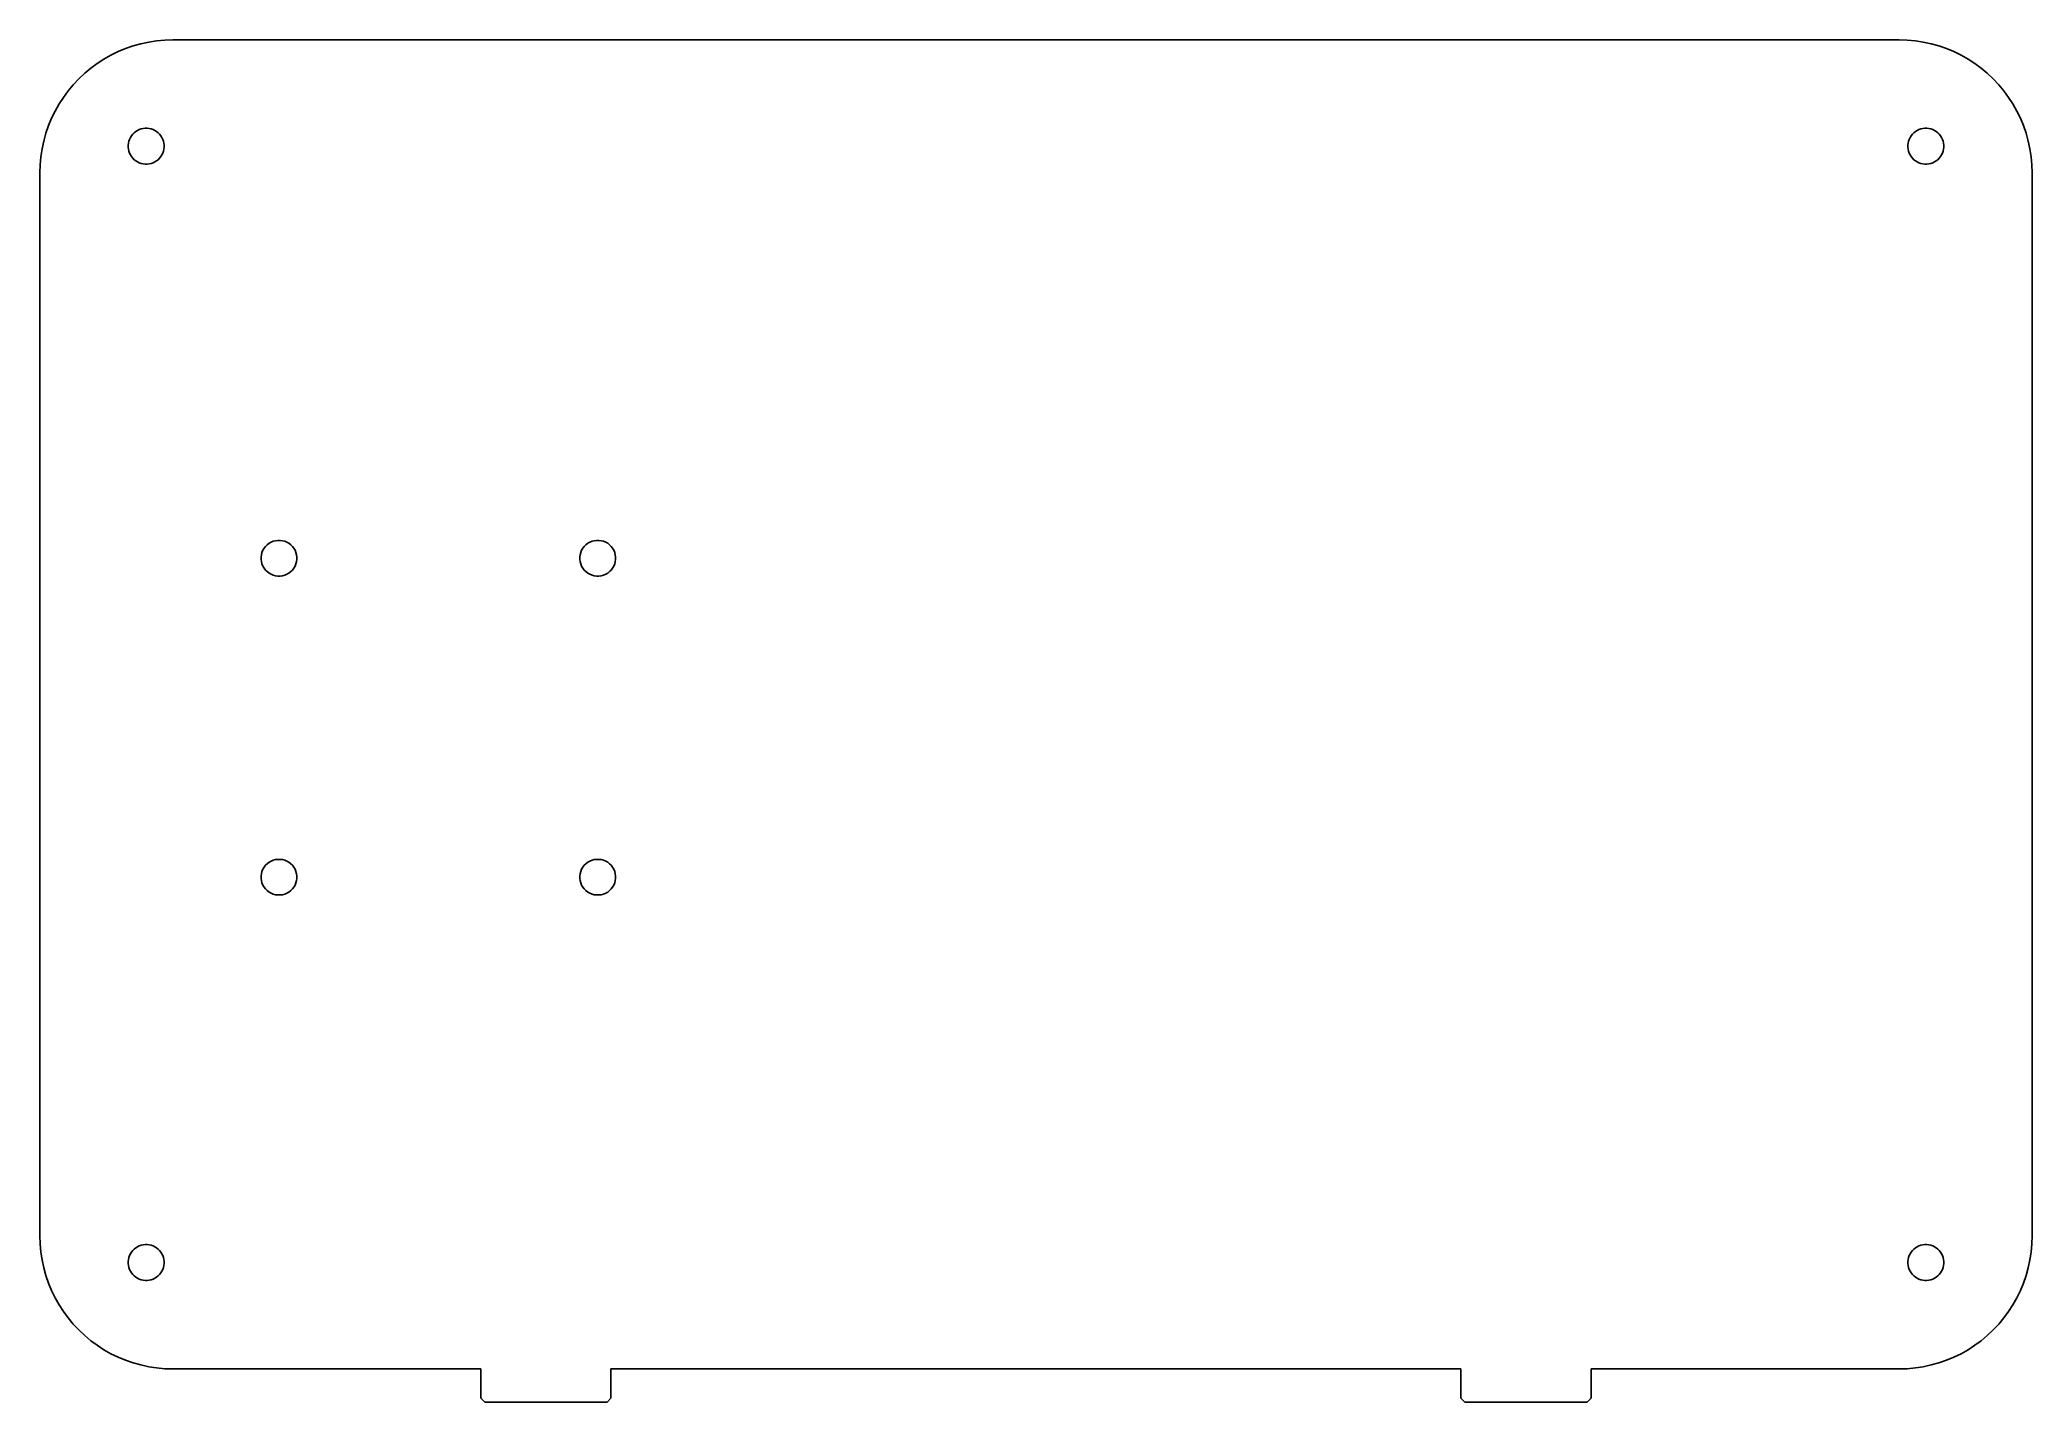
# Model space of a CAD drawing. Extents: x 0 to 150, y -103 to 0.
import ezdxf

# ---------------------------------------------------------------- set-up
doc = ezdxf.new("R2010")
doc.units = 0
doc.layers.add('MODELSKETCH_VISIBLE', color=7, linetype='CONTINUOUS')

msp = doc.modelspace()

# ---------------------------------------------------------------- linework, layer by layer
at = {"layer": 'MODELSKETCH_VISIBLE'}
for p, q in [((9.4, -0.01), (10, 0.01)), ((10, 0.01), (10, 0)), ((10, 0), (140, 0)), ((10, 0), (10, 0)), ((10, 0), (10, 0)), ((140, 0.01), (140.6, -0.01)), ((140, 0), (140, 0.01)), ((140, 0), (140, 0)), ((140, 0), (140, 0)), ((4.32, -1.77), (4.82, -1.44)), ((4.82, -1.44), (5.35, -1.14)), ((5.35, -1.14), (5.89, -0.88)), ((5.89, -0.88), (6.45, -0.65)), ((6.45, -0.65), (7.02, -0.45)), ((7.02, -0.45), (7.61, -0.29)), ((7.61, -0.29), (8.2, -0.16)), ((8.2, -0.16), (8.79, -0.07)), ((8.79, -0.07), (9.4, -0.01)), ((140.6, -0.01), (141.21, -0.07)), ((141.21, -0.07), (141.8, -0.16)), ((141.8, -0.16), (142.39, -0.29)), ((142.39, -0.29), (142.98, -0.45)), ((142.98, -0.45), (143.55, -0.65)), ((143.55, -0.65), (144.11, -0.88)), ((144.11, -0.88), (144.65, -1.14)), ((144.65, -1.14), (145.18, -1.44)), ((145.18, -1.44), (145.68, -1.77)), ((2.51, -3.37), (2.93, -2.93)), ((2.93, -2.93), (3.37, -2.51)), ((3.37, -2.51), (3.83, -2.12)), ((3.83, -2.12), (4.32, -1.77)), ((145.68, -1.77), (146.17, -2.12)), ((146.17, -2.12), (146.63, -2.51)), ((146.63, -2.51), (147.07, -2.93)), ((147.07, -2.93), (147.49, -3.37)), ((1.44, -4.82), (1.77, -4.32)), ((1.77, -4.32), (2.12, -3.83)), ((2.12, -3.83), (2.51, -3.37)), ((147.49, -3.37), (147.88, -3.83)), ((147.88, -3.83), (148.23, -4.32)), ((148.23, -4.32), (148.56, -4.82)), ((0.65, -6.45), (0.88, -5.89)), ((0.88, -5.89), (1.14, -5.35)), ((1.14, -5.35), (1.44, -4.82)), ((148.56, -4.82), (148.86, -5.35)), ((148.86, -5.35), (149.12, -5.89)), ((149.12, -5.89), (149.35, -6.45)), ((0.29, -7.61), (0.45, -7.02)), ((0.45, -7.02), (0.65, -6.45)), ((6.7, -7.63), (6.75, -7.48)), ((6.75, -7.48), (6.82, -7.35)), ((6.82, -7.35), (6.9, -7.22)), ((6.9, -7.22), (6.99, -7.1)), ((6.99, -7.1), (7.1, -6.99)), ((7.1, -6.99), (7.22, -6.9)), ((7.22, -6.9), (7.35, -6.82)), ((7.35, -6.82), (7.48, -6.75)), ((7.48, -6.75), (7.63, -6.7)), ((7.63, -6.7), (7.77, -6.67)), ((7.77, -6.67), (7.92, -6.65)), ((7.92, -6.65), (8.08, -6.65)), ((8.08, -6.65), (8.23, -6.67)), ((8.23, -6.67), (8.37, -6.7)), ((8.37, -6.7), (8.52, -6.75)), ((8.52, -6.75), (8.65, -6.82)), ((8.65, -6.82), (8.78, -6.9)), ((8.78, -6.9), (8.9, -6.99)), ((8.9, -6.99), (9.01, -7.1)), ((9.01, -7.1), (9.1, -7.22)), ((9.1, -7.22), (9.18, -7.35)), ((9.18, -7.35), (9.25, -7.48)), ((9.25, -7.48), (9.3, -7.63)), ((140.7, -7.63), (140.75, -7.48)), ((140.75, -7.48), (140.82, -7.35)), ((140.82, -7.35), (140.9, -7.22)), ((140.9, -7.22), (140.99, -7.1)), ((140.99, -7.1), (141.1, -6.99)), ((141.1, -6.99), (141.22, -6.9)), ((141.22, -6.9), (141.35, -6.82)), ((141.35, -6.82), (141.48, -6.75)), ((141.48, -6.75), (141.63, -6.7)), ((141.63, -6.7), (141.77, -6.67)), ((141.77, -6.67), (141.92, -6.65)), ((141.92, -6.65), (142.08, -6.65)), ((142.08, -6.65), (142.23, -6.67)), ((142.23, -6.67), (142.37, -6.7)), ((142.37, -6.7), (142.52, -6.75)), ((142.52, -6.75), (142.65, -6.82)), ((142.65, -6.82), (142.78, -6.9)), ((142.78, -6.9), (142.9, -6.99)), ((142.9, -6.99), (143.01, -7.1)), ((143.01, -7.1), (143.1, -7.22)), ((143.1, -7.22), (143.18, -7.35)), ((143.18, -7.35), (143.25, -7.48)), ((143.25, -7.48), (143.3, -7.63)), ((149.35, -6.45), (149.55, -7.02)), ((149.55, -7.02), (149.71, -7.61)), ((0.01, -9.4), (0.07, -8.79)), ((0.07, -8.79), (0.16, -8.2)), ((0.16, -8.2), (0.29, -7.61)), ((6.65, -7.92), (6.67, -7.77)), ((6.65, -8.08), (6.65, -7.92)), ((6.67, -8.23), (6.65, -8.08)), ((6.67, -7.77), (6.7, -7.63)), ((6.7, -8.37), (6.67, -8.23)), ((6.75, -8.52), (6.7, -8.37)), ((6.82, -8.65), (6.75, -8.52)), ((6.9, -8.78), (6.82, -8.65)), ((6.99, -8.9), (6.9, -8.78)), ((7.1, -9.01), (6.99, -8.9)), ((9.01, -8.9), (8.9, -9.01)), ((9.1, -8.78), (9.01, -8.9)), ((9.18, -8.65), (9.1, -8.78)), ((9.25, -8.52), (9.18, -8.65)), ((9.3, -8.37), (9.25, -8.52)), ((9.3, -7.63), (9.33, -7.77)), ((9.33, -8.23), (9.3, -8.37)), ((9.33, -7.77), (9.35, -7.92)), ((9.35, -8.08), (9.33, -8.23)), ((9.35, -7.92), (9.35, -8.08)), ((140.65, -7.92), (140.67, -7.77)), ((140.65, -8.08), (140.65, -7.92)), ((140.67, -8.23), (140.65, -8.08)), ((140.67, -7.77), (140.7, -7.63)), ((140.7, -8.37), (140.67, -8.23)), ((140.75, -8.52), (140.7, -8.37)), ((140.82, -8.65), (140.75, -8.52)), ((140.9, -8.78), (140.82, -8.65)), ((140.99, -8.9), (140.9, -8.78)), ((141.1, -9.01), (140.99, -8.9)), ((143.01, -8.9), (142.9, -9.01)), ((143.1, -8.78), (143.01, -8.9)), ((143.18, -8.65), (143.1, -8.78)), ((143.25, -8.52), (143.18, -8.65)), ((143.3, -8.37), (143.25, -8.52)), ((143.3, -7.63), (143.33, -7.77)), ((143.33, -8.23), (143.3, -8.37)), ((143.33, -7.77), (143.35, -7.92)), ((143.35, -8.08), (143.33, -8.23)), ((143.35, -7.92), (143.35, -8.08)), ((149.71, -7.61), (149.84, -8.2)), ((149.84, -8.2), (149.93, -8.79)), ((149.93, -8.79), (149.99, -9.4)), ((-0.01, -10), (0.01, -9.4)), ((-0.01, -90), (-0.01, -10)), ((7.22, -9.1), (7.1, -9.01)), ((7.35, -9.18), (7.22, -9.1)), ((7.48, -9.25), (7.35, -9.18)), ((7.63, -9.3), (7.48, -9.25)), ((7.77, -9.33), (7.63, -9.3)), ((7.92, -9.35), (7.77, -9.33)), ((8.08, -9.35), (7.92, -9.35)), ((8.23, -9.33), (8.08, -9.35)), ((8.37, -9.3), (8.23, -9.33)), ((8.52, -9.25), (8.37, -9.3)), ((8.65, -9.18), (8.52, -9.25)), ((8.78, -9.1), (8.65, -9.18)), ((8.9, -9.01), (8.78, -9.1)), ((141.22, -9.1), (141.1, -9.01)), ((141.35, -9.18), (141.22, -9.1)), ((141.48, -9.25), (141.35, -9.18)), ((141.63, -9.3), (141.48, -9.25)), ((141.77, -9.33), (141.63, -9.3)), ((141.92, -9.35), (141.77, -9.33)), ((142.08, -9.35), (141.92, -9.35)), ((142.23, -9.33), (142.08, -9.35)), ((142.37, -9.3), (142.23, -9.33)), ((142.52, -9.25), (142.37, -9.3)), ((142.65, -9.18), (142.52, -9.25)), ((142.78, -9.1), (142.65, -9.18)), ((142.9, -9.01), (142.78, -9.1)), ((149.99, -9.4), (150, -10)), ((150, -10), (150, -90)), ((16.66, -38.91), (16.68, -38.74)), ((16.66, -39.09), (16.66, -38.91)), ((16.68, -38.74), (16.72, -38.57)), ((16.72, -38.57), (16.79, -38.4)), ((16.79, -38.4), (16.88, -38.25)), ((16.88, -38.25), (16.99, -38.11)), ((16.99, -38.11), (17.11, -37.99)), ((17.11, -37.99), (17.25, -37.88)), ((17.25, -37.88), (17.4, -37.79)), ((17.4, -37.79), (17.57, -37.72)), ((17.57, -37.72), (17.74, -37.68)), ((17.74, -37.68), (17.91, -37.66)), ((17.91, -37.66), (18.09, -37.66)), ((18.09, -37.66), (18.26, -37.68)), ((18.26, -37.68), (18.43, -37.72)), ((18.43, -37.72), (18.6, -37.79)), ((18.6, -37.79), (18.75, -37.88)), ((18.75, -37.88), (18.89, -37.99)), ((18.89, -37.99), (19.01, -38.11)), ((19.01, -38.11), (19.12, -38.25)), ((19.12, -38.25), (19.21, -38.4)), ((19.21, -38.4), (19.28, -38.57)), ((19.28, -38.57), (19.32, -38.74)), ((19.32, -38.74), (19.34, -38.91)), ((19.34, -38.91), (19.34, -39.09)), ((40.66, -38.91), (40.68, -38.74)), ((40.66, -39.09), (40.66, -38.91)), ((40.68, -38.74), (40.72, -38.57)), ((40.72, -38.57), (40.79, -38.4)), ((40.79, -38.4), (40.88, -38.25)), ((40.88, -38.25), (40.99, -38.11)), ((40.99, -38.11), (41.11, -37.99)), ((41.11, -37.99), (41.25, -37.88)), ((41.25, -37.88), (41.4, -37.79)), ((41.4, -37.79), (41.57, -37.72)), ((41.57, -37.72), (41.74, -37.68)), ((41.74, -37.68), (41.91, -37.66)), ((41.91, -37.66), (42.09, -37.66)), ((42.09, -37.66), (42.26, -37.68)), ((42.26, -37.68), (42.43, -37.72)), ((42.43, -37.72), (42.6, -37.79)), ((42.6, -37.79), (42.75, -37.88)), ((42.75, -37.88), (42.89, -37.99)), ((42.89, -37.99), (43.01, -38.11)), ((43.01, -38.11), (43.12, -38.25)), ((43.12, -38.25), (43.21, -38.4)), ((43.21, -38.4), (43.28, -38.57)), ((43.28, -38.57), (43.32, -38.74)), ((43.32, -38.74), (43.34, -38.91)), ((43.34, -38.91), (43.34, -39.09)), ((16.68, -39.26), (16.66, -39.09)), ((16.72, -39.43), (16.68, -39.26)), ((16.79, -39.6), (16.72, -39.43)), ((16.88, -39.75), (16.79, -39.6)), ((16.99, -39.89), (16.88, -39.75)), ((17.11, -40.01), (16.99, -39.89)), ((17.25, -40.12), (17.11, -40.01)), ((17.4, -40.21), (17.25, -40.12)), ((17.57, -40.28), (17.4, -40.21)), ((17.74, -40.32), (17.57, -40.28)), ((17.91, -40.34), (17.74, -40.32)), ((18.09, -40.34), (17.91, -40.34)), ((18.26, -40.32), (18.09, -40.34)), ((18.43, -40.28), (18.26, -40.32)), ((18.6, -40.21), (18.43, -40.28)), ((18.75, -40.12), (18.6, -40.21)), ((18.89, -40.01), (18.75, -40.12)), ((19.01, -39.89), (18.89, -40.01)), ((19.12, -39.75), (19.01, -39.89)), ((19.21, -39.6), (19.12, -39.75)), ((19.28, -39.43), (19.21, -39.6)), ((19.32, -39.26), (19.28, -39.43)), ((19.34, -39.09), (19.32, -39.26)), ((40.68, -39.26), (40.66, -39.09)), ((40.72, -39.43), (40.68, -39.26)), ((40.79, -39.6), (40.72, -39.43)), ((40.88, -39.75), (40.79, -39.6)), ((40.99, -39.89), (40.88, -39.75)), ((41.11, -40.01), (40.99, -39.89)), ((41.25, -40.12), (41.11, -40.01)), ((41.4, -40.21), (41.25, -40.12)), ((41.57, -40.28), (41.4, -40.21)), ((41.74, -40.32), (41.57, -40.28)), ((41.91, -40.34), (41.74, -40.32)), ((42.09, -40.34), (41.91, -40.34)), ((42.26, -40.32), (42.09, -40.34)), ((42.43, -40.28), (42.26, -40.32)), ((42.6, -40.21), (42.43, -40.28)), ((42.75, -40.12), (42.6, -40.21)), ((42.89, -40.01), (42.75, -40.12)), ((43.01, -39.89), (42.89, -40.01)), ((43.12, -39.75), (43.01, -39.89)), ((43.21, -39.6), (43.12, -39.75)), ((43.28, -39.43), (43.21, -39.6)), ((43.32, -39.26), (43.28, -39.43)), ((43.34, -39.09), (43.32, -39.26)), ((16.66, -62.91), (16.68, -62.74)), ((16.66, -63.09), (16.66, -62.91)), ((16.68, -62.74), (16.72, -62.57)), ((16.72, -62.57), (16.79, -62.4)), ((16.79, -62.4), (16.88, -62.25)), ((16.88, -62.25), (16.99, -62.11)), ((16.99, -62.11), (17.11, -61.99)), ((17.11, -61.99), (17.25, -61.88)), ((17.25, -61.88), (17.4, -61.79)), ((17.4, -61.79), (17.57, -61.72)), ((17.57, -61.72), (17.74, -61.68)), ((17.74, -61.68), (17.91, -61.66)), ((17.91, -61.66), (18.09, -61.66)), ((18.09, -61.66), (18.26, -61.68)), ((18.26, -61.68), (18.43, -61.72)), ((18.43, -61.72), (18.6, -61.79)), ((18.6, -61.79), (18.75, -61.88)), ((18.75, -61.88), (18.89, -61.99)), ((18.89, -61.99), (19.01, -62.11)), ((19.01, -62.11), (19.12, -62.25)), ((19.12, -62.25), (19.21, -62.4)), ((19.21, -62.4), (19.28, -62.57)), ((19.28, -62.57), (19.32, -62.74)), ((19.32, -62.74), (19.34, -62.91)), ((19.34, -62.91), (19.34, -63.09)), ((40.66, -62.91), (40.68, -62.74)), ((40.66, -63.09), (40.66, -62.91)), ((40.68, -62.74), (40.72, -62.57)), ((40.72, -62.57), (40.79, -62.4)), ((40.79, -62.4), (40.88, -62.25)), ((40.88, -62.25), (40.99, -62.11)), ((40.99, -62.11), (41.11, -61.99)), ((41.11, -61.99), (41.25, -61.88)), ((41.25, -61.88), (41.4, -61.79)), ((41.4, -61.79), (41.57, -61.72)), ((41.57, -61.72), (41.74, -61.68)), ((41.74, -61.68), (41.91, -61.66)), ((41.91, -61.66), (42.09, -61.66)), ((42.09, -61.66), (42.26, -61.68)), ((42.26, -61.68), (42.43, -61.72)), ((42.43, -61.72), (42.6, -61.79)), ((42.6, -61.79), (42.75, -61.88)), ((42.75, -61.88), (42.89, -61.99)), ((42.89, -61.99), (43.01, -62.11)), ((43.01, -62.11), (43.12, -62.25)), ((43.12, -62.25), (43.21, -62.4)), ((43.21, -62.4), (43.28, -62.57)), ((43.28, -62.57), (43.32, -62.74)), ((43.32, -62.74), (43.34, -62.91)), ((43.34, -62.91), (43.34, -63.09)), ((16.68, -63.26), (16.66, -63.09)), ((16.72, -63.43), (16.68, -63.26)), ((16.79, -63.6), (16.72, -63.43)), ((16.88, -63.75), (16.79, -63.6)), ((16.99, -63.89), (16.88, -63.75)), ((17.11, -64.01), (16.99, -63.89)), ((17.25, -64.12), (17.11, -64.01)), ((17.4, -64.21), (17.25, -64.12)), ((17.57, -64.28), (17.4, -64.21)), ((17.74, -64.32), (17.57, -64.28)), ((17.91, -64.34), (17.74, -64.32)), ((18.09, -64.34), (17.91, -64.34)), ((18.26, -64.32), (18.09, -64.34)), ((18.43, -64.28), (18.26, -64.32)), ((18.6, -64.21), (18.43, -64.28)), ((18.75, -64.12), (18.6, -64.21)), ((18.89, -64.01), (18.75, -64.12)), ((19.01, -63.89), (18.89, -64.01)), ((19.12, -63.75), (19.01, -63.89)), ((19.21, -63.6), (19.12, -63.75)), ((19.28, -63.43), (19.21, -63.6)), ((19.32, -63.26), (19.28, -63.43)), ((19.34, -63.09), (19.32, -63.26)), ((40.68, -63.26), (40.66, -63.09)), ((40.72, -63.43), (40.68, -63.26)), ((40.79, -63.6), (40.72, -63.43)), ((40.88, -63.75), (40.79, -63.6)), ((40.99, -63.89), (40.88, -63.75)), ((41.11, -64.01), (40.99, -63.89)), ((41.25, -64.12), (41.11, -64.01)), ((41.4, -64.21), (41.25, -64.12)), ((41.57, -64.28), (41.4, -64.21)), ((41.74, -64.32), (41.57, -64.28)), ((41.91, -64.34), (41.74, -64.32)), ((42.09, -64.34), (41.91, -64.34)), ((42.26, -64.32), (42.09, -64.34)), ((42.43, -64.28), (42.26, -64.32)), ((42.6, -64.21), (42.43, -64.28)), ((42.75, -64.12), (42.6, -64.21)), ((42.89, -64.01), (42.75, -64.12)), ((43.01, -63.89), (42.89, -64.01)), ((43.12, -63.75), (43.01, -63.89)), ((43.21, -63.6), (43.12, -63.75)), ((43.28, -63.43), (43.21, -63.6)), ((43.32, -63.26), (43.28, -63.43)), ((43.34, -63.09), (43.32, -63.26)), ((0.01, -90.6), (-0.01, -90)), ((150, -90), (149.99, -90.6)), ((0.07, -91.21), (0.01, -90.6)), ((0.16, -91.8), (0.07, -91.21)), ((6.7, -91.63), (6.75, -91.48)), ((6.75, -91.48), (6.82, -91.35)), ((6.82, -91.35), (6.9, -91.22)), ((6.9, -91.22), (6.99, -91.1)), ((6.99, -91.1), (7.1, -90.99)), ((7.1, -90.99), (7.22, -90.9)), ((7.22, -90.9), (7.35, -90.82)), ((7.35, -90.82), (7.48, -90.75)), ((7.48, -90.75), (7.63, -90.7)), ((7.63, -90.7), (7.77, -90.67)), ((7.77, -90.67), (7.92, -90.65)), ((7.92, -90.65), (8.08, -90.65)), ((8.08, -90.65), (8.23, -90.67)), ((8.23, -90.67), (8.37, -90.7)), ((8.37, -90.7), (8.52, -90.75)), ((8.52, -90.75), (8.65, -90.82)), ((8.65, -90.82), (8.78, -90.9)), ((8.78, -90.9), (8.9, -90.99)), ((8.9, -90.99), (9.01, -91.1)), ((9.01, -91.1), (9.1, -91.22)), ((9.1, -91.22), (9.18, -91.35)), ((9.18, -91.35), (9.25, -91.48)), ((9.25, -91.48), (9.3, -91.63)), ((140.7, -91.63), (140.75, -91.48)), ((140.75, -91.48), (140.82, -91.35)), ((140.82, -91.35), (140.9, -91.22)), ((140.9, -91.22), (140.99, -91.1)), ((140.99, -91.1), (141.1, -90.99)), ((141.1, -90.99), (141.22, -90.9)), ((141.22, -90.9), (141.35, -90.82)), ((141.35, -90.82), (141.48, -90.75)), ((141.48, -90.75), (141.63, -90.7)), ((141.63, -90.7), (141.77, -90.67)), ((141.77, -90.67), (141.92, -90.65)), ((141.92, -90.65), (142.08, -90.65)), ((142.08, -90.65), (142.23, -90.67)), ((142.23, -90.67), (142.37, -90.7)), ((142.37, -90.7), (142.52, -90.75)), ((142.52, -90.75), (142.65, -90.82)), ((142.65, -90.82), (142.78, -90.9)), ((142.78, -90.9), (142.9, -90.99)), ((142.9, -90.99), (143.01, -91.1)), ((143.01, -91.1), (143.1, -91.22)), ((143.1, -91.22), (143.18, -91.35)), ((143.18, -91.35), (143.25, -91.48)), ((143.25, -91.48), (143.3, -91.63)), ((149.93, -91.21), (149.84, -91.8)), ((149.99, -90.6), (149.93, -91.21)), ((0.29, -92.39), (0.16, -91.8)), ((0.45, -92.98), (0.29, -92.39)), ((0.65, -93.55), (0.45, -92.98)), ((6.65, -91.92), (6.67, -91.77)), ((6.65, -92.08), (6.65, -91.92)), ((6.67, -92.23), (6.65, -92.08)), ((6.67, -91.77), (6.7, -91.63)), ((6.7, -92.37), (6.67, -92.23)), ((6.75, -92.52), (6.7, -92.37)), ((6.82, -92.65), (6.75, -92.52)), ((6.9, -92.78), (6.82, -92.65)), ((6.99, -92.9), (6.9, -92.78)), ((7.1, -93.01), (6.99, -92.9)), ((7.22, -93.1), (7.1, -93.01)), ((8.9, -93.01), (8.78, -93.1)), ((9.01, -92.9), (8.9, -93.01)), ((9.1, -92.78), (9.01, -92.9)), ((9.18, -92.65), (9.1, -92.78)), ((9.25, -92.52), (9.18, -92.65)), ((9.3, -92.37), (9.25, -92.52)), ((9.3, -91.63), (9.33, -91.77)), ((9.33, -92.23), (9.3, -92.37)), ((9.33, -91.77), (9.35, -91.92)), ((9.35, -92.08), (9.33, -92.23)), ((9.35, -91.92), (9.35, -92.08)), ((140.65, -91.92), (140.67, -91.77)), ((140.65, -92.08), (140.65, -91.92)), ((140.67, -92.23), (140.65, -92.08)), ((140.67, -91.77), (140.7, -91.63)), ((140.7, -92.37), (140.67, -92.23)), ((140.75, -92.52), (140.7, -92.37)), ((140.82, -92.65), (140.75, -92.52)), ((140.9, -92.78), (140.82, -92.65)), ((140.99, -92.9), (140.9, -92.78)), ((141.1, -93.01), (140.99, -92.9)), ((141.22, -93.1), (141.1, -93.01)), ((142.9, -93.01), (142.78, -93.1)), ((143.01, -92.9), (142.9, -93.01)), ((143.1, -92.78), (143.01, -92.9)), ((143.18, -92.65), (143.1, -92.78)), ((143.25, -92.52), (143.18, -92.65)), ((143.3, -92.37), (143.25, -92.52)), ((143.3, -91.63), (143.33, -91.77)), ((143.33, -92.23), (143.3, -92.37)), ((143.33, -91.77), (143.35, -91.92)), ((143.35, -92.08), (143.33, -92.23)), ((143.35, -91.92), (143.35, -92.08)), ((149.55, -92.98), (149.35, -93.55)), ((149.71, -92.39), (149.55, -92.98)), ((149.84, -91.8), (149.71, -92.39)), ((0.88, -94.11), (0.65, -93.55)), ((1.14, -94.65), (0.88, -94.11)), ((7.35, -93.18), (7.22, -93.1)), ((7.48, -93.25), (7.35, -93.18)), ((7.63, -93.3), (7.48, -93.25)), ((7.77, -93.33), (7.63, -93.3)), ((7.92, -93.35), (7.77, -93.33)), ((8.08, -93.35), (7.92, -93.35)), ((8.23, -93.33), (8.08, -93.35)), ((8.37, -93.3), (8.23, -93.33)), ((8.52, -93.25), (8.37, -93.3)), ((8.65, -93.18), (8.52, -93.25)), ((8.78, -93.1), (8.65, -93.18)), ((141.35, -93.18), (141.22, -93.1)), ((141.48, -93.25), (141.35, -93.18)), ((141.63, -93.3), (141.48, -93.25)), ((141.77, -93.33), (141.63, -93.3)), ((141.92, -93.35), (141.77, -93.33)), ((142.08, -93.35), (141.92, -93.35)), ((142.23, -93.33), (142.08, -93.35)), ((142.37, -93.3), (142.23, -93.33)), ((142.52, -93.25), (142.37, -93.3)), ((142.65, -93.18), (142.52, -93.25)), ((142.78, -93.1), (142.65, -93.18)), ((149.12, -94.11), (148.86, -94.65)), ((149.35, -93.55), (149.12, -94.11)), ((1.44, -95.18), (1.14, -94.65)), ((1.77, -95.68), (1.44, -95.18)), ((2.12, -96.17), (1.77, -95.68)), ((148.23, -95.68), (147.88, -96.17)), ((148.56, -95.18), (148.23, -95.68)), ((148.86, -94.65), (148.56, -95.18)), ((2.51, -96.63), (2.12, -96.17)), ((2.93, -97.07), (2.51, -96.63)), ((3.37, -97.49), (2.93, -97.07)), ((3.83, -97.88), (3.37, -97.49)), ((146.63, -97.49), (146.17, -97.88)), ((147.07, -97.07), (146.63, -97.49)), ((147.49, -96.63), (147.07, -97.07)), ((147.88, -96.17), (147.49, -96.63)), ((4.32, -98.23), (3.83, -97.88)), ((4.82, -98.56), (4.32, -98.23)), ((5.35, -98.86), (4.82, -98.56)), ((5.89, -99.12), (5.35, -98.86)), ((144.65, -98.86), (144.11, -99.12)), ((145.18, -98.56), (144.65, -98.86)), ((145.68, -98.23), (145.18, -98.56)), ((146.17, -97.88), (145.68, -98.23)), ((6.45, -99.35), (5.89, -99.12)), ((7.02, -99.55), (6.45, -99.35)), ((7.61, -99.71), (7.02, -99.55)), ((8.2, -99.84), (7.61, -99.71)), ((8.79, -99.93), (8.2, -99.84)), ((9.4, -99.99), (8.79, -99.93)), ((10, -100), (9.4, -99.99)), ((33.2, -100), (10, -100)), ((33.2, -100), (33.2, -102.2)), ((107, -100), (42.99, -100)), ((42.99, -100), (42.99, -102.2)), ((107, -100), (107, -102.2)), ((116.8, -100), (116.8, -102.2)), ((140, -100), (116.8, -100)), ((140.6, -99.99), (140, -100)), ((141.21, -99.93), (140.6, -99.99)), ((141.8, -99.84), (141.21, -99.93)), ((142.39, -99.71), (141.8, -99.84)), ((142.98, -99.55), (142.39, -99.71)), ((143.55, -99.35), (142.98, -99.55)), ((144.11, -99.12), (143.55, -99.35)), ((33.2, -102.2), (33.49, -102.5)), ((33.49, -102.5), (42.7, -102.5)), ((42.99, -102.2), (42.7, -102.5)), ((107, -102.2), (107.3, -102.5)), ((107.3, -102.5), (116.5, -102.5)), ((116.5, -102.5), (116.8, -102.2))]:
    msp.add_line(p, q, dxfattribs=at)

doc.saveas('drawing.dxf')
